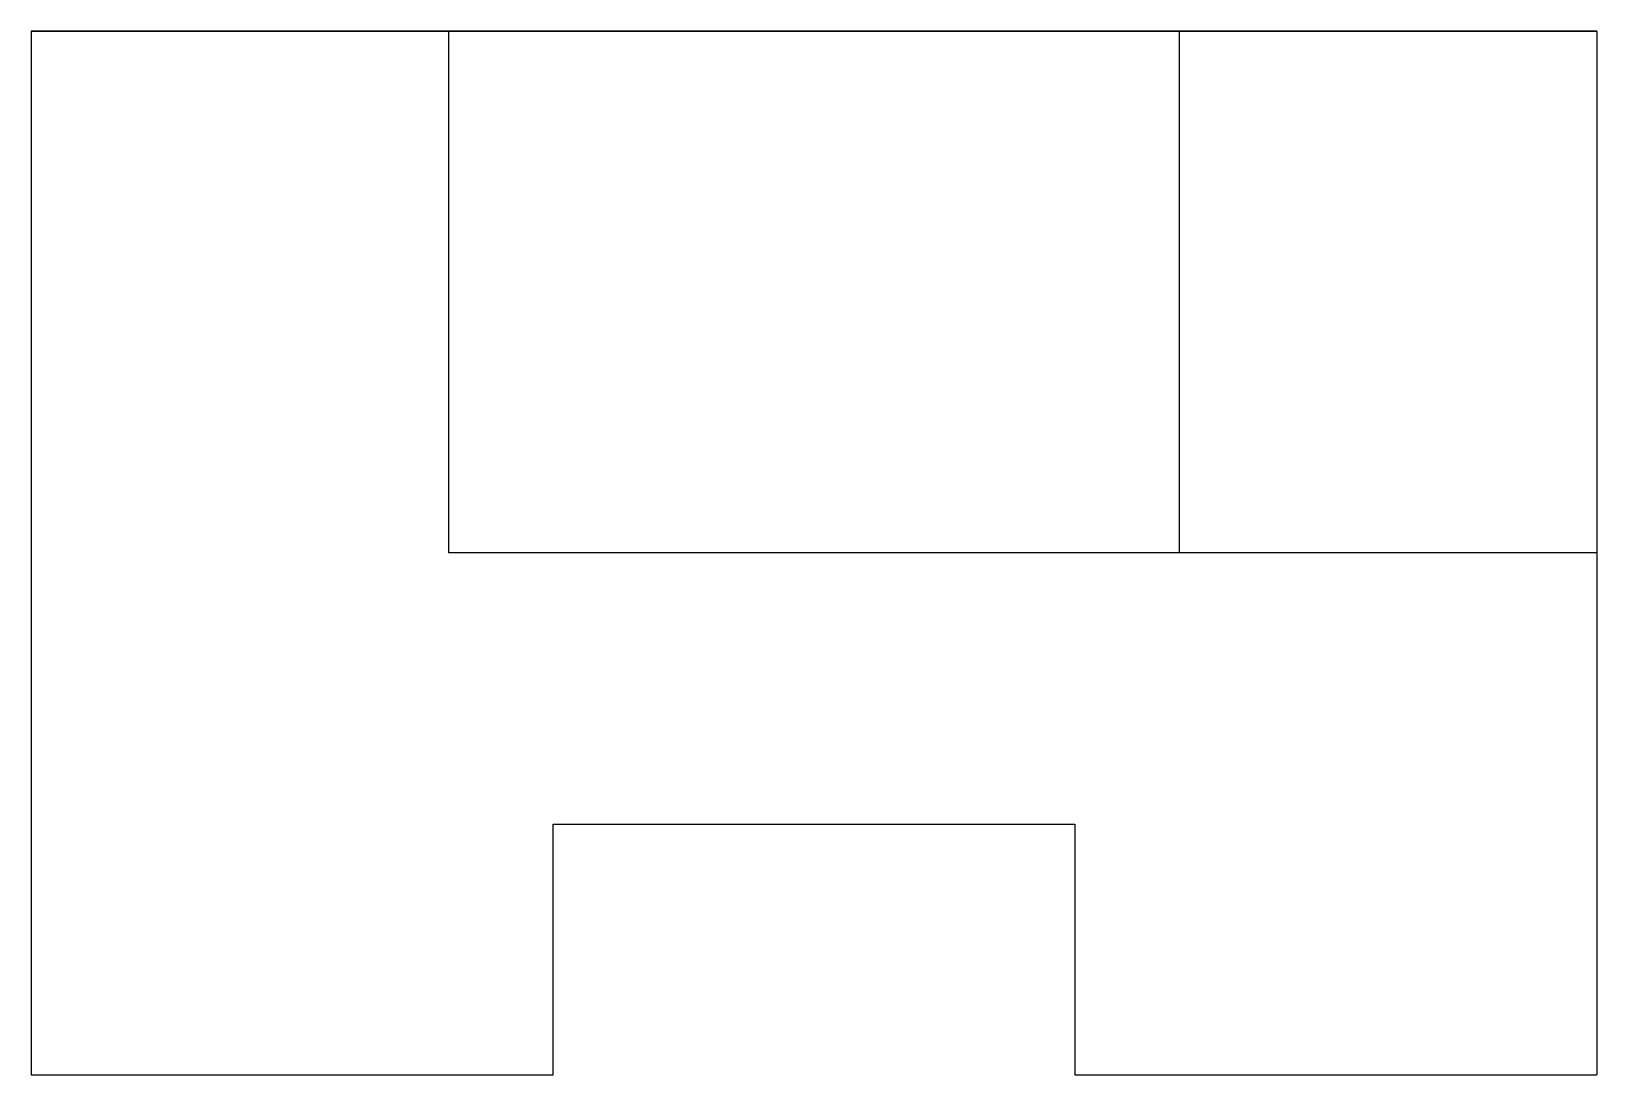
# Model space of a CAD drawing. Header units: millimetres. Extents: x 34.2 to 109.2, y -13.2 to 36.8.
import ezdxf

# ---------------------------------------------------------------- set-up
doc = ezdxf.new("R2010")
doc.units = ezdxf.units.MM
doc.header["$MEASUREMENT"] = 0

msp = doc.modelspace()

# ---------------------------------------------------------------- linework, layer by layer
for p, q in [((34.221, 36.786), (109.221, 36.786)), ((109.221, 36.786), (34.221, 36.786)), ((34.221, 36.786), (34.221, -13.214)), ((54.221, 36.786, 12), (109.221, 36.786, 12)), ((54.221, 11.786, 12), (54.221, 36.786, 12)), ((54.221, 11.786, 12), (54.221, 36.786, 12)), ((109.221, 36.786, 12), (89.221, 36.786, 12)), ((89.221, 36.786, 12), (89.221, 11.786, 12)), ((89.221, 36.786, 37), (89.221, 11.786, 37)), ((109.221, 36.786), (109.221, -13.214)), ((109.221, 36.786, 12), (109.221, 11.786, 12)), ((109.221, 11.786, 12), (54.221, 11.786, 12)), ((59.221, -13.214), (59.221, -1.214)), ((59.221, -1.214), (84.221, -1.214)), ((84.221, -1.214), (84.221, -13.214)), ((34.221, -13.214), (59.221, -13.214)), ((84.221, -13.214), (109.221, -13.214))]:
    msp.add_line(p, q)
at = {"extrusion": (1, 0, 0)}
for p, q in [((89.221, 36.786, 12), (89.221, 11.786, 12)), ((89.221, 36.786, 37), (89.221, 11.786, 37)), ((89.221, 36.786, 37), (89.221, 36.786, 12)), ((89.221, 11.786, 37), (89.221, 11.786, 12))]:
    msp.add_line(p, q, dxfattribs=at)

doc.saveas('drawing.dxf')
